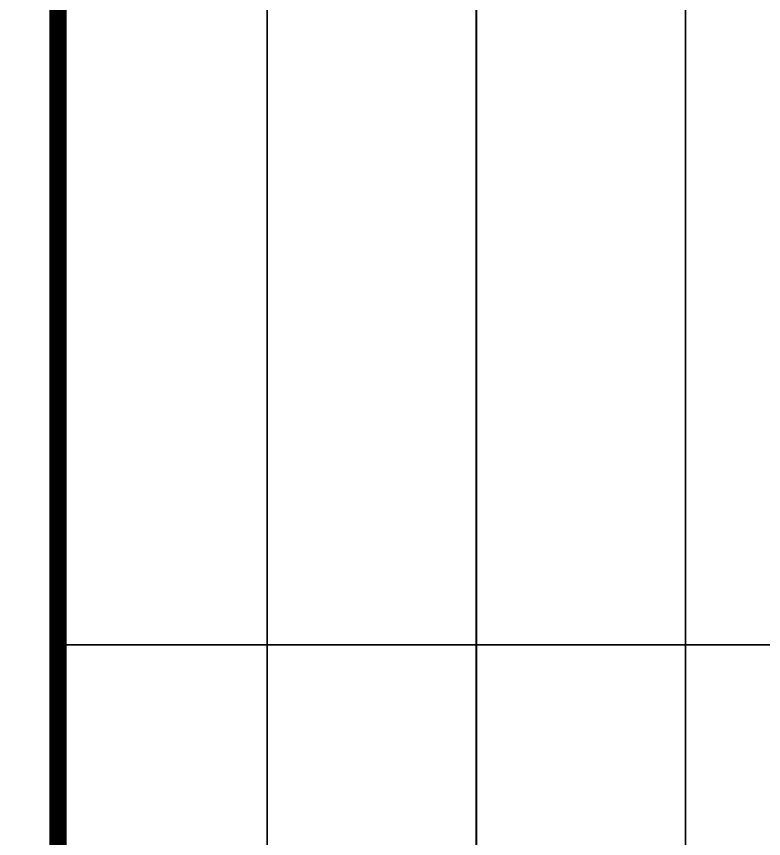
# Model space of a CAD drawing. Extents: x 76956 to 102217, y 21605 to 39570.
# Drawn here: x 87142.4 to 87571.1, y 23220.3 to 23691.8 of the extents above; entities that cross this region are included whole.
import ezdxf

# ---------------------------------------------------------------- set-up
doc = ezdxf.new("R2010")
doc.units = 0
doc.header["$LTSCALE"] = 1000
doc.header["$MEASUREMENT"] = 0

# ---------------------------------------------------------------- blocks, each defined once
blk = doc.blocks.new('图签信息')
at = {"const_width": 0.5}
for points in [[(-65, 574), (-65, 500.5), (0, 500.5), (0, 574)], [(-65, 0), (0, 0), (0, 500.5), (-65, 500.5)]]:
    blk.add_lwpolyline(points, close=True, dxfattribs=at)
at = {"const_width": 0.05}
for points in [[(-19.101, 566.5), (-19.101, 500.5)], [(-65, 518.5), (0, 518.5)], [(-65, 512.5), (0, 512.5)], [(-65, 512.5), (0, 512.5)], [(-65, 506.5), (0, 506.5)], [(-65, 500.5), (0, 500.5)]]:
    blk.add_lwpolyline(points, dxfattribs=at)
blk = doc.blocks.new('图签-A1')
at = {"color": 2}
blk.add_blockref('图签信息', (0, 0), dxfattribs=at)

msp = doc.modelspace()

# ---------------------------------------------------------------- block references
at = {"xscale": 20, "yscale": 20, "zscale": 20, "rotation": 270}
msp.add_blockref('图签-A1', (77156.32, 22949.41), dxfattribs=at)

doc.saveas('drawing.dxf')
